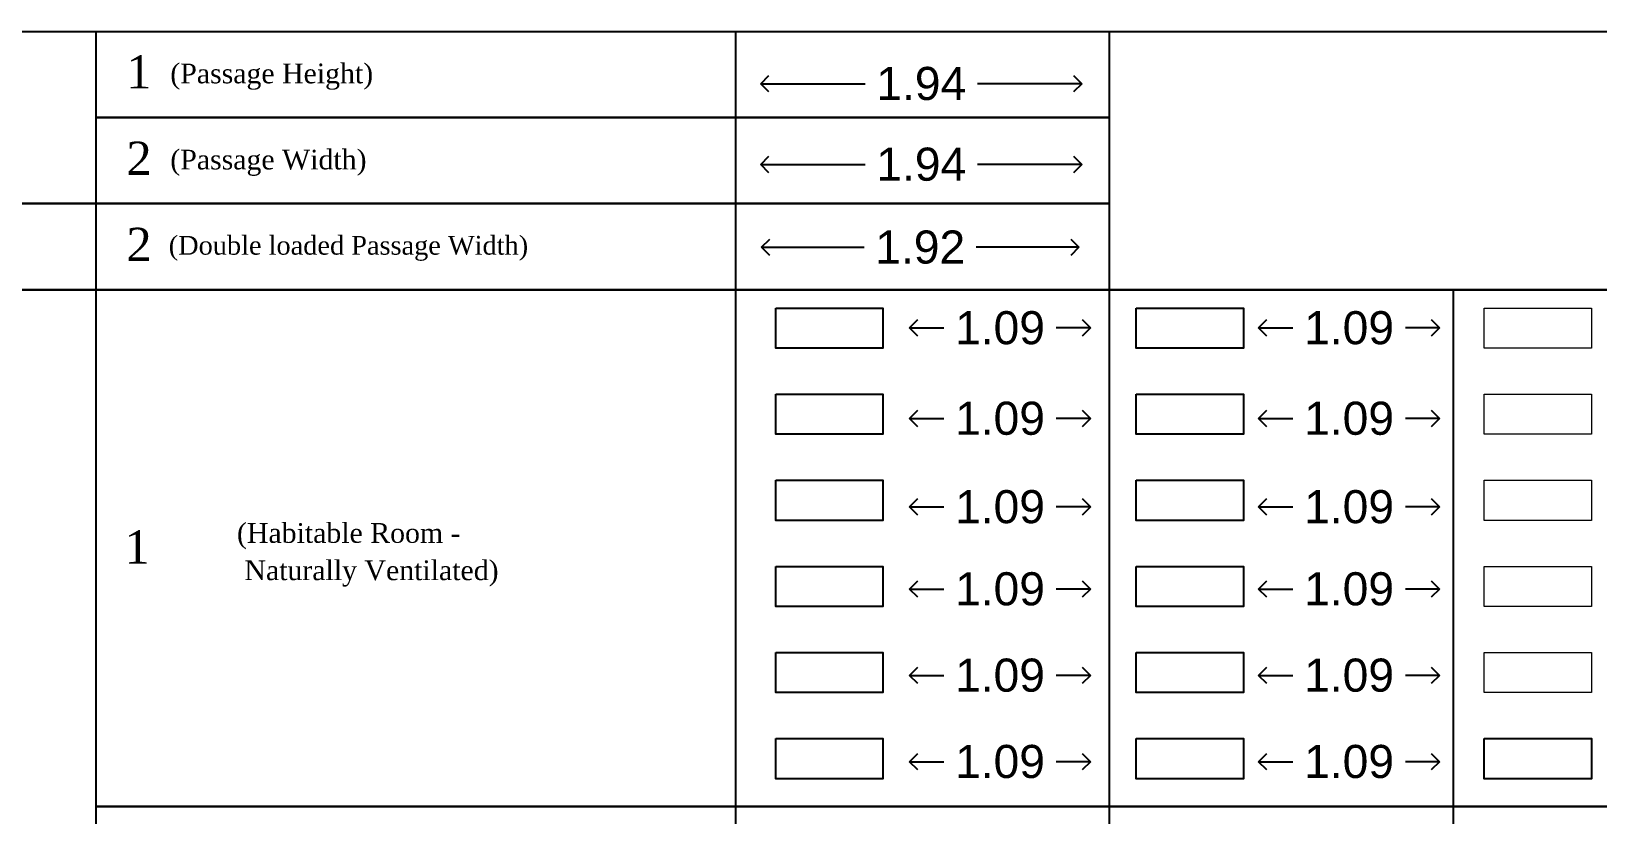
# Model space of a CAD drawing. Header units: millimetres. Extents: x -9481 to -9286, y 28694 to 28853.
# Drawn here: x -9462.12 to -9452.65, y 28761.33 to 28766.07 of the extents above; entities that cross this region are included whole.
import ezdxf

# ---------------------------------------------------------------- set-up
doc = ezdxf.new("R2010")
doc.units = ezdxf.units.MM
doc.header["$PDMODE"] = 34
doc.header["$PDSIZE"] = -15
doc.linetypes.add('CONTINULUS', pattern=[0])
for name, color, linetype, plot in [('BLK_1_FLR_0_REGULAR_ROOM_1', 1, 'Continuous', False), ('BLK_1_FLR_0_REGULAR_ROOM_2', 7, 'Continuous', False), ('BLK_1_FLR_0_REGULAR_ROOM_3', 7, 'Continuous', False), ('BLK_1_FLR_0_REGULAR_ROOM_4', 7, 'Continuous', False), ('BLK_1_FLR_0_REGULAR_ROOM_5', 7, 'Continuous', False), ('BLK_1_FLR_0_REGULAR_ROOM_6', 7, 'Continuous', False), ('BLK_1_FLR_1_REGULAR_ROOM_1', 7, 'Continuous', False), ('BLK_1_FLR_1_REGULAR_ROOM_2', 7, 'Continuous', False), ('BLK_1_FLR_1_REGULAR_ROOM_6', 7, 'Continuous', False), ('BLK_1_FLR_2_REGULAR_ROOM_6', 7, 'Continuous', False), ('PASSAGE', 7, 'Continuous', False)]:
    doc.layers.add(name, color=color, linetype=linetype, plot=plot)
for name, color, linetype in [('BLK_1_FLR_1_REGULAR_ROOM_3', 7, 'Continuous'), ('BLK_1_FLR_1_REGULAR_ROOM_4', 7, 'Continuous'), ('BLK_1_FLR_1_REGULAR_ROOM_5', 7, 'Continuous'), ('PASSAGE_DOUBLELOADED', 7, 'Continuous')]:
    doc.layers.add(name, color=color, linetype=linetype)
for name, color, linetype, lineweight in [('BLK_1_FLR_2_REGULAR_ROOM_1', 7, 'Continuous', 0), ('BLK_1_FLR_2_REGULAR_ROOM_2', 7, 'Continuous', 0), ('BLK_1_FLR_2_REGULAR_ROOM_3', 7, 'Continuous', 0), ('BLK_1_FLR_2_REGULAR_ROOM_4', 7, 'Continuous', 0), ('BLK_1_FLR_2_REGULAR_ROOM_5', 7, 'Continuous', 0), ('PLAN', 7, 'Continuous', 40)]:
    doc.layers.add(name, color=color, linetype=linetype, lineweight=lineweight)
doc.styles.add('Arial', font='arial.ttf', dxfattribs={"height": 0.2})
doc.styles.add('MtXpl_Georgia', font='georgiab.ttf')
doc.styles.add('style2', font='arial.ttf', dxfattribs={"height": 0.3})
doc.dimstyles.new('INT DIM', dxfattribs={"dimtxt": 0.3, "dimasz": 0.1, "dimexe": 0.18, "dimexo": 0.0625, "dimgap": 0.09, "dimtad": 0, "dimzin": 0, "dimdsep": 46, "dimtxsty": 'style2', "dimblk": 'OPEN90', "dimcen": 0.09, "dimse1": 1, "dimse2": 1, "dimclrd": 250, "dimclrt": 256, "dimadec": 0, "dimazin": 0, "dimtfac": 1, "dimtofl": 0, "dimtmove": 0, "dimatfit": 3, "dimfxl": 1, "dimtolj": 1, "dimtzin": 0, "dimlwd": -1, "dimarcsym": 0})

# ---------------------------------------------------------------- blocks, each defined once
blk = doc.blocks.new('_Open90')
at = {"layer": 'PLAN', "color": 0, "lineweight": -2}
for p, q in [((0, 0), (-1, 0)), ((-0.5, 0.5), (0, 0)), ((0, 0), (-0.5, -0.5))]:
    blk.add_line(p, q, dxfattribs=at)
blk = doc.blocks.new('*D44')
at = {"layer": 'Defpoints', "color": 0}
for p in [(-9457.709292, 28765.961982), (-9455.766805, 28765.961982), (-9455.766805, 28765.752699)]:
    blk.add_point(p, dxfattribs=at)
at = {"layer": 'PASSAGE', "color": 250}
for p, q in [((-9457.609292, 28765.752699), (-9457.077748, 28765.752699)), ((-9455.866805, 28765.752699), (-9456.398348, 28765.752699))]:
    blk.add_line(p, q, dxfattribs=at)
at = {"layer": 'PASSAGE', "color": 250, "xscale": 0.1, "yscale": 0.1, "zscale": 0.1, "rotation": 180}
blk.add_blockref('_Open90', (-9457.709292, 28765.752699), dxfattribs=at)
at = {"layer": 'PASSAGE', "color": 250, "xscale": 0.1, "yscale": 0.1, "zscale": 0.1}
blk.add_blockref('_Open90', (-9455.766805, 28765.752699), dxfattribs=at)
at = {"layer": 'PASSAGE', "linetype": 'CONTINULUS', "ltscale": 0.05, "insert": (-9456.738048, 28765.752699), "char_height": 0.2, "attachment_point": 5, "style": 'Arial', "bg_fill": 3, "box_fill_scale": 1.1, "bg_fill_color": 256, "bg_fill_true_color": 13158600, "bg_fill_transparency": 0}
blk.add_mtext('\\A1;1.94', dxfattribs=at)
blk = doc.blocks.new('*D45')
at = {"layer": 'Defpoints', "color": 0}
for p in [(-9457.709292, 28765.473902), (-9455.766805, 28765.473902), (-9455.766805, 28765.264619)]:
    blk.add_point(p, dxfattribs=at)
at = {"layer": 'PASSAGE', "color": 250}
for p, q in [((-9457.609292, 28765.264619), (-9457.077748, 28765.264619)), ((-9455.866805, 28765.264619), (-9456.398348, 28765.264619))]:
    blk.add_line(p, q, dxfattribs=at)
at = {"layer": 'PASSAGE', "color": 250, "xscale": 0.1, "yscale": 0.1, "zscale": 0.1, "rotation": 180}
blk.add_blockref('_Open90', (-9457.709292, 28765.264619), dxfattribs=at)
at = {"layer": 'PASSAGE', "color": 250, "xscale": 0.1, "yscale": 0.1, "zscale": 0.1}
blk.add_blockref('_Open90', (-9455.766805, 28765.264619), dxfattribs=at)
at = {"layer": 'PASSAGE', "linetype": 'CONTINULUS', "ltscale": 0.05, "insert": (-9456.738048, 28765.264619), "char_height": 0.2, "attachment_point": 5, "style": 'Arial', "bg_fill": 3, "box_fill_scale": 1.1, "bg_fill_color": 256, "bg_fill_true_color": 13158600, "bg_fill_transparency": 0}
blk.add_mtext('\\A1;1.94', dxfattribs=at)
blk = doc.blocks.new('*D46')
at = {"layer": 'Defpoints', "color": 0}
for p in [(-9457.704359, 28764.969883), (-9455.784207, 28764.969883), (-9455.784207, 28764.763597)]:
    blk.add_point(p, dxfattribs=at)
at = {"layer": 'PASSAGE_DOUBLELOADED', "color": 250, "ltscale": 0.05}
for p, q in [((-9457.604359, 28764.763597), (-9457.083283, 28764.763597)), ((-9455.884207, 28764.763597), (-9456.405283, 28764.763597))]:
    blk.add_line(p, q, dxfattribs=at)
at = {"layer": 'PASSAGE_DOUBLELOADED', "color": 250, "xscale": 0.1, "yscale": 0.1, "zscale": 0.1, "rotation": 180}
blk.add_blockref('_Open90', (-9457.704359, 28764.763597), dxfattribs=at)
at = {"layer": 'PASSAGE_DOUBLELOADED', "color": 250, "xscale": 0.1, "yscale": 0.1, "zscale": 0.1}
blk.add_blockref('_Open90', (-9455.784207, 28764.763597), dxfattribs=at)
at = {"layer": 'PASSAGE_DOUBLELOADED', "linetype": 'CONTINULUS', "ltscale": 0.05, "insert": (-9456.744283, 28764.763597), "char_height": 0.2, "attachment_point": 5, "style": 'Arial', "bg_fill": 3, "box_fill_scale": 1.1, "bg_fill_color": 256, "bg_fill_true_color": 13158600, "bg_fill_transparency": 0}
blk.add_mtext('\\A1;1.92', dxfattribs=at)
blk = doc.blocks.new('*D47')
at = {"layer": 'BLK_1_FLR_0_REGULAR_ROOM_1', "color": 250, "ltscale": 0.05}
for p, q in [((-9456.709144, 28764.275909), (-9456.601956, 28764.275909)), ((-9455.814168, 28764.275909), (-9455.921356, 28764.275909))]:
    blk.add_line(p, q, dxfattribs=at)
at = {"layer": 'Defpoints', "color": 0}
for p in [(-9456.809144, 28764.395984), (-9455.714168, 28764.395984), (-9455.714168, 28764.275909)]:
    blk.add_point(p, dxfattribs=at)
at = {"layer": 'BLK_1_FLR_0_REGULAR_ROOM_1', "color": 250, "xscale": 0.1, "yscale": 0.1, "zscale": 0.1, "rotation": 180}
blk.add_blockref('_Open90', (-9456.809144, 28764.275909), dxfattribs=at)
at = {"layer": 'BLK_1_FLR_0_REGULAR_ROOM_1', "color": 250, "xscale": 0.1, "yscale": 0.1, "zscale": 0.1}
blk.add_blockref('_Open90', (-9455.714168, 28764.275909), dxfattribs=at)
at = {"layer": 'BLK_1_FLR_0_REGULAR_ROOM_1', "linetype": 'CONTINULUS', "ltscale": 0.05, "insert": (-9456.261656, 28764.275909), "char_height": 0.2, "attachment_point": 5, "style": 'Arial', "bg_fill": 3, "box_fill_scale": 1.1, "bg_fill_color": 256, "bg_fill_true_color": 13158600, "bg_fill_transparency": 0}
blk.add_mtext('\\A1;1.09', dxfattribs=at)
blk = doc.blocks.new('*D48')
at = {"layer": 'BLK_1_FLR_1_REGULAR_ROOM_1', "color": 250}
for p, q in [((-9454.597308, 28764.275909), (-9454.490119, 28764.275909)), ((-9453.702331, 28764.275909), (-9453.809519, 28764.275909))]:
    blk.add_line(p, q, dxfattribs=at)
at = {"layer": 'Defpoints', "color": 0}
for p in [(-9454.697308, 28764.395984), (-9453.602331, 28764.395984), (-9453.602331, 28764.275909)]:
    blk.add_point(p, dxfattribs=at)
at = {"layer": 'BLK_1_FLR_1_REGULAR_ROOM_1', "color": 250, "xscale": 0.1, "yscale": 0.1, "zscale": 0.1, "rotation": 180}
blk.add_blockref('_Open90', (-9454.697308, 28764.275909), dxfattribs=at)
at = {"layer": 'BLK_1_FLR_1_REGULAR_ROOM_1', "color": 250, "xscale": 0.1, "yscale": 0.1, "zscale": 0.1}
blk.add_blockref('_Open90', (-9453.602331, 28764.275909), dxfattribs=at)
at = {"layer": 'BLK_1_FLR_1_REGULAR_ROOM_1', "linetype": 'CONTINULUS', "ltscale": 0.05, "insert": (-9454.149819, 28764.275909), "char_height": 0.2, "attachment_point": 5, "style": 'Arial', "bg_fill": 3, "box_fill_scale": 1.1, "bg_fill_color": 256, "bg_fill_true_color": 13158600, "bg_fill_transparency": 0}
blk.add_mtext('\\A1;1.09', dxfattribs=at)
blk = doc.blocks.new('*D52')
at = {"layer": 'BLK_1_FLR_0_REGULAR_ROOM_2', "color": 250}
for p, q in [((-9456.709144, 28763.728496), (-9456.601956, 28763.728496)), ((-9455.814168, 28763.728496), (-9455.921356, 28763.728496))]:
    blk.add_line(p, q, dxfattribs=at)
at = {"layer": 'Defpoints', "color": 0}
for p in [(-9456.809144, 28763.84857), (-9455.714168, 28763.84857), (-9455.714168, 28763.728496)]:
    blk.add_point(p, dxfattribs=at)
at = {"layer": 'BLK_1_FLR_0_REGULAR_ROOM_2', "color": 250, "xscale": 0.1, "yscale": 0.1, "zscale": 0.1, "rotation": 180}
blk.add_blockref('_Open90', (-9456.809144, 28763.728496), dxfattribs=at)
at = {"layer": 'BLK_1_FLR_0_REGULAR_ROOM_2', "color": 250, "xscale": 0.1, "yscale": 0.1, "zscale": 0.1}
blk.add_blockref('_Open90', (-9455.714168, 28763.728496), dxfattribs=at)
at = {"layer": 'BLK_1_FLR_0_REGULAR_ROOM_2', "linetype": 'CONTINULUS', "ltscale": 0.05, "insert": (-9456.261656, 28763.728496), "char_height": 0.2, "attachment_point": 5, "style": 'Arial', "bg_fill": 3, "box_fill_scale": 1.1, "bg_fill_color": 256, "bg_fill_true_color": 13158600, "bg_fill_transparency": 0}
blk.add_mtext('\\A1;1.09', dxfattribs=at)
blk = doc.blocks.new('*D53')
at = {"layer": 'BLK_1_FLR_1_REGULAR_ROOM_2', "color": 250}
for p, q in [((-9454.597308, 28763.728496), (-9454.490119, 28763.728496)), ((-9453.702331, 28763.728496), (-9453.809519, 28763.728496))]:
    blk.add_line(p, q, dxfattribs=at)
at = {"layer": 'Defpoints', "color": 0}
for p in [(-9454.697308, 28763.84857), (-9453.602331, 28763.84857), (-9453.602331, 28763.728496)]:
    blk.add_point(p, dxfattribs=at)
at = {"layer": 'BLK_1_FLR_1_REGULAR_ROOM_2', "color": 250, "xscale": 0.1, "yscale": 0.1, "zscale": 0.1, "rotation": 180}
blk.add_blockref('_Open90', (-9454.697308, 28763.728496), dxfattribs=at)
at = {"layer": 'BLK_1_FLR_1_REGULAR_ROOM_2', "color": 250, "xscale": 0.1, "yscale": 0.1, "zscale": 0.1}
blk.add_blockref('_Open90', (-9453.602331, 28763.728496), dxfattribs=at)
at = {"layer": 'BLK_1_FLR_1_REGULAR_ROOM_2', "linetype": 'CONTINULUS', "ltscale": 0.05, "insert": (-9454.149819, 28763.728496), "char_height": 0.2, "attachment_point": 5, "style": 'Arial', "bg_fill": 3, "box_fill_scale": 1.1, "bg_fill_color": 256, "bg_fill_true_color": 13158600, "bg_fill_transparency": 0}
blk.add_mtext('\\A1;1.09', dxfattribs=at)
blk = doc.blocks.new('*D57')
at = {"layer": 'BLK_1_FLR_0_REGULAR_ROOM_3', "color": 250}
for p, q in [((-9456.709144, 28763.193845), (-9456.601956, 28763.193845)), ((-9455.814168, 28763.193845), (-9455.921356, 28763.193845))]:
    blk.add_line(p, q, dxfattribs=at)
at = {"layer": 'Defpoints', "color": 0}
for p in [(-9456.809144, 28763.31392), (-9455.714168, 28763.31392), (-9455.714168, 28763.193845)]:
    blk.add_point(p, dxfattribs=at)
at = {"layer": 'BLK_1_FLR_0_REGULAR_ROOM_3', "color": 250, "xscale": 0.1, "yscale": 0.1, "zscale": 0.1, "rotation": 180}
blk.add_blockref('_Open90', (-9456.809144, 28763.193845), dxfattribs=at)
at = {"layer": 'BLK_1_FLR_0_REGULAR_ROOM_3', "color": 250, "xscale": 0.1, "yscale": 0.1, "zscale": 0.1}
blk.add_blockref('_Open90', (-9455.714168, 28763.193845), dxfattribs=at)
at = {"layer": 'BLK_1_FLR_0_REGULAR_ROOM_3', "linetype": 'CONTINULUS', "ltscale": 0.05, "insert": (-9456.261656, 28763.193845), "char_height": 0.2, "attachment_point": 5, "style": 'Arial', "bg_fill": 3, "box_fill_scale": 1.1, "bg_fill_color": 256, "bg_fill_true_color": 13158600, "bg_fill_transparency": 0}
blk.add_mtext('\\A1;1.09', dxfattribs=at)
blk = doc.blocks.new('*D58')
at = {"layer": 'BLK_1_FLR_1_REGULAR_ROOM_3', "color": 250}
for p, q in [((-9454.597308, 28763.193845), (-9454.490119, 28763.193845)), ((-9453.702331, 28763.193845), (-9453.809519, 28763.193845))]:
    blk.add_line(p, q, dxfattribs=at)
at = {"layer": 'Defpoints', "color": 0}
for p in [(-9454.697308, 28763.31392), (-9453.602331, 28763.31392), (-9453.602331, 28763.193845)]:
    blk.add_point(p, dxfattribs=at)
at = {"layer": 'BLK_1_FLR_1_REGULAR_ROOM_3', "color": 250, "xscale": 0.1, "yscale": 0.1, "zscale": 0.1, "rotation": 180}
blk.add_blockref('_Open90', (-9454.697308, 28763.193845), dxfattribs=at)
at = {"layer": 'BLK_1_FLR_1_REGULAR_ROOM_3', "color": 250, "xscale": 0.1, "yscale": 0.1, "zscale": 0.1}
blk.add_blockref('_Open90', (-9453.602331, 28763.193845), dxfattribs=at)
at = {"layer": 'BLK_1_FLR_1_REGULAR_ROOM_3', "linetype": 'CONTINULUS', "ltscale": 0.05, "insert": (-9454.149819, 28763.193845), "char_height": 0.2, "attachment_point": 5, "style": 'Arial', "bg_fill": 3, "box_fill_scale": 1.1, "bg_fill_color": 256, "bg_fill_true_color": 13158600, "bg_fill_transparency": 0}
blk.add_mtext('\\A1;1.09', dxfattribs=at)
blk = doc.blocks.new('*D62')
at = {"layer": 'BLK_1_FLR_0_REGULAR_ROOM_4', "color": 250, "ltscale": 0.75}
for p, q in [((-9456.709144, 28762.697365), (-9456.601956, 28762.697365)), ((-9455.814168, 28762.697365), (-9455.921356, 28762.697365))]:
    blk.add_line(p, q, dxfattribs=at)
at = {"layer": 'Defpoints', "color": 0}
for p in [(-9456.809144, 28762.81744), (-9455.714168, 28762.81744), (-9455.714168, 28762.697365)]:
    blk.add_point(p, dxfattribs=at)
at = {"layer": 'BLK_1_FLR_0_REGULAR_ROOM_4', "color": 250, "xscale": 0.1, "yscale": 0.1, "zscale": 0.1, "rotation": 180}
blk.add_blockref('_Open90', (-9456.809144, 28762.697365), dxfattribs=at)
at = {"layer": 'BLK_1_FLR_0_REGULAR_ROOM_4', "color": 250, "xscale": 0.1, "yscale": 0.1, "zscale": 0.1}
blk.add_blockref('_Open90', (-9455.714168, 28762.697365), dxfattribs=at)
at = {"layer": 'BLK_1_FLR_0_REGULAR_ROOM_4', "linetype": 'CONTINULUS', "ltscale": 0.05, "insert": (-9456.261656, 28762.697365), "char_height": 0.2, "attachment_point": 5, "style": 'Arial', "bg_fill": 3, "box_fill_scale": 1.1, "bg_fill_color": 256, "bg_fill_true_color": 13158600, "bg_fill_transparency": 0}
blk.add_mtext('\\A1;1.09', dxfattribs=at)
blk = doc.blocks.new('*D63')
at = {"layer": 'BLK_1_FLR_1_REGULAR_ROOM_4', "color": 250}
for p, q in [((-9454.597308, 28762.697365), (-9454.490119, 28762.697365)), ((-9453.702331, 28762.697365), (-9453.809519, 28762.697365))]:
    blk.add_line(p, q, dxfattribs=at)
at = {"layer": 'Defpoints', "color": 0}
for p in [(-9454.697308, 28762.81744), (-9453.602331, 28762.81744), (-9453.602331, 28762.697365)]:
    blk.add_point(p, dxfattribs=at)
at = {"layer": 'BLK_1_FLR_1_REGULAR_ROOM_4', "color": 250, "xscale": 0.1, "yscale": 0.1, "zscale": 0.1, "rotation": 180}
blk.add_blockref('_Open90', (-9454.697308, 28762.697365), dxfattribs=at)
at = {"layer": 'BLK_1_FLR_1_REGULAR_ROOM_4', "color": 250, "xscale": 0.1, "yscale": 0.1, "zscale": 0.1}
blk.add_blockref('_Open90', (-9453.602331, 28762.697365), dxfattribs=at)
at = {"layer": 'BLK_1_FLR_1_REGULAR_ROOM_4', "linetype": 'CONTINULUS', "ltscale": 0.05, "insert": (-9454.149819, 28762.697365), "char_height": 0.2, "attachment_point": 5, "style": 'Arial', "bg_fill": 3, "box_fill_scale": 1.1, "bg_fill_color": 256, "bg_fill_true_color": 13158600, "bg_fill_transparency": 0}
blk.add_mtext('\\A1;1.09', dxfattribs=at)
blk = doc.blocks.new('*D67')
at = {"layer": 'BLK_1_FLR_0_REGULAR_ROOM_5', "color": 250}
for p, q in [((-9456.709144, 28762.175419), (-9456.601956, 28762.175419)), ((-9455.814168, 28762.175419), (-9455.921356, 28762.175419))]:
    blk.add_line(p, q, dxfattribs=at)
at = {"layer": 'Defpoints', "color": 0}
for p in [(-9456.809144, 28762.295493), (-9455.714168, 28762.295493), (-9455.714168, 28762.175419)]:
    blk.add_point(p, dxfattribs=at)
at = {"layer": 'BLK_1_FLR_0_REGULAR_ROOM_5', "color": 250, "xscale": 0.1, "yscale": 0.1, "zscale": 0.1, "rotation": 180}
blk.add_blockref('_Open90', (-9456.809144, 28762.175419), dxfattribs=at)
at = {"layer": 'BLK_1_FLR_0_REGULAR_ROOM_5', "color": 250, "xscale": 0.1, "yscale": 0.1, "zscale": 0.1}
blk.add_blockref('_Open90', (-9455.714168, 28762.175419), dxfattribs=at)
at = {"layer": 'BLK_1_FLR_0_REGULAR_ROOM_5', "linetype": 'CONTINULUS', "ltscale": 0.05, "insert": (-9456.261656, 28762.175419), "char_height": 0.2, "attachment_point": 5, "style": 'Arial', "bg_fill": 3, "box_fill_scale": 1.1, "bg_fill_color": 256, "bg_fill_true_color": 13158600, "bg_fill_transparency": 0}
blk.add_mtext('\\A1;1.09', dxfattribs=at)
blk = doc.blocks.new('*D68')
at = {"layer": 'BLK_1_FLR_1_REGULAR_ROOM_5', "color": 250}
for p, q in [((-9454.597308, 28762.175419), (-9454.490119, 28762.175419)), ((-9453.702331, 28762.175419), (-9453.809519, 28762.175419))]:
    blk.add_line(p, q, dxfattribs=at)
at = {"layer": 'Defpoints', "color": 0}
for p in [(-9454.697308, 28762.295493), (-9453.602331, 28762.295493), (-9453.602331, 28762.175419)]:
    blk.add_point(p, dxfattribs=at)
at = {"layer": 'BLK_1_FLR_1_REGULAR_ROOM_5', "color": 250, "xscale": 0.1, "yscale": 0.1, "zscale": 0.1, "rotation": 180}
blk.add_blockref('_Open90', (-9454.697308, 28762.175419), dxfattribs=at)
at = {"layer": 'BLK_1_FLR_1_REGULAR_ROOM_5', "color": 250, "xscale": 0.1, "yscale": 0.1, "zscale": 0.1}
blk.add_blockref('_Open90', (-9453.602331, 28762.175419), dxfattribs=at)
at = {"layer": 'BLK_1_FLR_1_REGULAR_ROOM_5', "linetype": 'CONTINULUS', "ltscale": 0.05, "insert": (-9454.149819, 28762.175419), "char_height": 0.2, "attachment_point": 5, "style": 'Arial', "bg_fill": 3, "box_fill_scale": 1.1, "bg_fill_color": 256, "bg_fill_true_color": 13158600, "bg_fill_transparency": 0}
blk.add_mtext('\\A1;1.09', dxfattribs=at)
blk = doc.blocks.new('*D72')
at = {"layer": 'BLK_1_FLR_0_REGULAR_ROOM_6', "color": 250}
for p, q in [((-9456.709144, 28761.653501), (-9456.601956, 28761.653501)), ((-9455.814168, 28761.653501), (-9455.921356, 28761.653501))]:
    blk.add_line(p, q, dxfattribs=at)
at = {"layer": 'Defpoints', "color": 0}
for p in [(-9456.809144, 28761.773576), (-9455.714168, 28761.773576), (-9455.714168, 28761.653501)]:
    blk.add_point(p, dxfattribs=at)
at = {"layer": 'BLK_1_FLR_0_REGULAR_ROOM_6', "color": 250, "xscale": 0.1, "yscale": 0.1, "zscale": 0.1, "rotation": 180}
blk.add_blockref('_Open90', (-9456.809144, 28761.653501), dxfattribs=at)
at = {"layer": 'BLK_1_FLR_0_REGULAR_ROOM_6', "color": 250, "xscale": 0.1, "yscale": 0.1, "zscale": 0.1}
blk.add_blockref('_Open90', (-9455.714168, 28761.653501), dxfattribs=at)
at = {"layer": 'BLK_1_FLR_0_REGULAR_ROOM_6', "linetype": 'CONTINULUS', "ltscale": 0.05, "insert": (-9456.261656, 28761.653501), "char_height": 0.2, "attachment_point": 5, "style": 'Arial', "bg_fill": 3, "box_fill_scale": 1.1, "bg_fill_color": 256, "bg_fill_true_color": 13158600, "bg_fill_transparency": 0}
blk.add_mtext('\\A1;1.09', dxfattribs=at)
blk = doc.blocks.new('*D73')
at = {"layer": 'BLK_1_FLR_1_REGULAR_ROOM_6', "color": 250}
for p, q in [((-9454.597308, 28761.653501), (-9454.490119, 28761.653501)), ((-9453.702331, 28761.653501), (-9453.809519, 28761.653501))]:
    blk.add_line(p, q, dxfattribs=at)
at = {"layer": 'Defpoints', "color": 0}
for p in [(-9454.697308, 28761.773576), (-9453.602331, 28761.773576), (-9453.602331, 28761.653501)]:
    blk.add_point(p, dxfattribs=at)
at = {"layer": 'BLK_1_FLR_1_REGULAR_ROOM_6', "color": 250, "xscale": 0.1, "yscale": 0.1, "zscale": 0.1, "rotation": 180}
blk.add_blockref('_Open90', (-9454.697308, 28761.653501), dxfattribs=at)
at = {"layer": 'BLK_1_FLR_1_REGULAR_ROOM_6', "color": 250, "xscale": 0.1, "yscale": 0.1, "zscale": 0.1}
blk.add_blockref('_Open90', (-9453.602331, 28761.653501), dxfattribs=at)
at = {"layer": 'BLK_1_FLR_1_REGULAR_ROOM_6', "linetype": 'CONTINULUS', "ltscale": 0.05, "insert": (-9454.149819, 28761.653501), "char_height": 0.2, "attachment_point": 5, "style": 'Arial', "bg_fill": 3, "box_fill_scale": 1.1, "bg_fill_color": 256, "bg_fill_true_color": 13158600, "bg_fill_transparency": 0}
blk.add_mtext('\\A1;1.09', dxfattribs=at)

msp = doc.modelspace()

# ---------------------------------------------------------------- linework, layer by layer
for p, q in [((-9461.731845, 28766.069052), (-9461.731845, 28765.546902)), ((-9457.862239, 28766.069052), (-9457.862239, 28765.548405)), ((-9455.60159, 28766.069052), (-9455.60159, 28765.548405)), ((-9461.731845, 28765.548405), (-9461.731845, 28765.026255)), ((-9457.862239, 28765.548405), (-9457.862239, 28765.027759)), ((-9455.60159, 28765.548405), (-9455.60159, 28765.027759)), ((-9461.731845, 28765.027759), (-9461.731845, 28764.505608)), ((-9457.862239, 28765.027759), (-9457.862239, 28764.507112)), ((-9455.60159, 28765.027759), (-9455.60159, 28764.507112)), ((-9461.731845, 28764.507112), (-9461.731845, 28761.38323)), ((-9457.862239, 28764.507112), (-9457.862239, 28763.986465)), ((-9455.60159, 28764.507112), (-9455.60159, 28763.986465)), ((-9453.52083, 28764.507112), (-9453.52083, 28763.986465)), ((-9457.862239, 28763.986465), (-9457.862239, 28763.465818)), ((-9455.60159, 28763.986465), (-9455.60159, 28761.38323)), ((-9453.52083, 28763.986465), (-9453.52083, 28761.38323)), ((-9457.862239, 28763.465818), (-9457.862239, 28762.945171)), ((-9457.862239, 28762.945171), (-9457.862239, 28762.424524)), ((-9457.862239, 28762.424524), (-9457.862239, 28761.903877)), ((-9457.862239, 28761.903877), (-9457.862239, 28761.38323)), ((-9461.731845, 28761.38323), (-9461.731845, 28758.259349)), ((-9457.862239, 28761.38323), (-9457.862239, 28760.862583)), ((-9455.60159, 28761.38323), (-9455.60159, 28760.862583)), ((-9453.52083, 28761.38323), (-9453.52083, 28760.862583))]:
    msp.add_line(p, q)
for points in [[(-9481.2579, 28765.548405), (-9481.2579, 28766.069052), (-9442.229952, 28766.069052), (-9442.229952, 28765.548405)], [(-9461.731845, 28765.548405), (-9455.60159, 28765.548405)], [(-9455.60159, 28765.548405), (-9461.731845, 28765.548405)], [(-9442.229952, 28765.027759), (-9442.229952, 28764.507112), (-9481.2579, 28764.507112), (-9481.2579, 28765.027759), (-9481.2579, 28765.027759)], [(-9470.864214, 28765.027759), (-9455.60159, 28765.027759)], [(-9455.60159, 28765.027759), (-9470.864214, 28765.027759)], [(-9481.2579, 28763.986465), (-9481.2579, 28764.507112), (-9442.229952, 28764.507112), (-9442.229952, 28763.986465)], [(-9442.229952, 28763.986465), (-9442.229952, 28761.38323), (-9461.731845, 28761.38323)], [(-9461.731845, 28761.38323), (-9442.229952, 28761.38323), (-9442.229952, 28760.862583)]]:
    msp.add_lwpolyline(points)
at = {"layer": 'BLK_1_FLR_0_REGULAR_ROOM_1', "color": 1, "linetype": 'CONTINULUS', "ltscale": 0.05}
msp.add_lwpolyline([(-9457.618919, 28764.395984), (-9456.969738, 28764.395984), (-9456.969738, 28764.153834), (-9457.618919, 28764.153834)], close=True, dxfattribs=at)
at = {"layer": 'BLK_1_FLR_0_REGULAR_ROOM_2', "color": 1}
msp.add_lwpolyline([(-9457.618919, 28763.875337), (-9456.969738, 28763.875337), (-9456.969738, 28763.633187), (-9457.618919, 28763.633187)], close=True, dxfattribs=at)
at = {"layer": 'BLK_1_FLR_0_REGULAR_ROOM_3', "color": 1}
msp.add_lwpolyline([(-9457.618919, 28763.35469), (-9456.969738, 28763.35469), (-9456.969738, 28763.112541), (-9457.618919, 28763.112541)], close=True, dxfattribs=at)
at = {"layer": 'BLK_1_FLR_0_REGULAR_ROOM_4', "color": 1, "ltscale": 0.75}
msp.add_lwpolyline([(-9457.618919, 28762.834043), (-9456.969738, 28762.834043), (-9456.969738, 28762.591894), (-9457.618919, 28762.591894)], close=True, dxfattribs=at)
at = {"layer": 'BLK_1_FLR_0_REGULAR_ROOM_5', "color": 1}
msp.add_lwpolyline([(-9457.618919, 28762.313396), (-9456.969738, 28762.313396), (-9456.969738, 28762.071247), (-9457.618919, 28762.071247)], close=True, dxfattribs=at)
at = {"layer": 'BLK_1_FLR_0_REGULAR_ROOM_6', "color": 1}
msp.add_lwpolyline([(-9457.618919, 28761.792749), (-9456.969738, 28761.792749), (-9456.969738, 28761.5506), (-9457.618919, 28761.5506)], close=True, dxfattribs=at)
at = {"layer": 'BLK_1_FLR_1_REGULAR_ROOM_1', "color": 1}
msp.add_lwpolyline([(-9455.438089, 28764.395984), (-9454.788908, 28764.395984), (-9454.788908, 28764.153834), (-9455.438089, 28764.153834)], close=True, dxfattribs=at)
at = {"layer": 'BLK_1_FLR_1_REGULAR_ROOM_2', "color": 1}
msp.add_lwpolyline([(-9455.438089, 28763.875337), (-9454.788908, 28763.875337), (-9454.788908, 28763.633187), (-9455.438089, 28763.633187)], close=True, dxfattribs=at)
at = {"layer": 'BLK_1_FLR_1_REGULAR_ROOM_3', "color": 1}
msp.add_lwpolyline([(-9455.438089, 28763.35469), (-9454.788908, 28763.35469), (-9454.788908, 28763.112541), (-9455.438089, 28763.112541)], close=True, dxfattribs=at)
at = {"layer": 'BLK_1_FLR_1_REGULAR_ROOM_4', "color": 1}
msp.add_lwpolyline([(-9455.438089, 28762.834043), (-9454.788908, 28762.834043), (-9454.788908, 28762.591894), (-9455.438089, 28762.591894)], close=True, dxfattribs=at)
at = {"layer": 'BLK_1_FLR_1_REGULAR_ROOM_5', "color": 1}
msp.add_lwpolyline([(-9455.438089, 28762.313396), (-9454.788908, 28762.313396), (-9454.788908, 28762.071247), (-9455.438089, 28762.071247)], close=True, dxfattribs=at)
at = {"layer": 'BLK_1_FLR_1_REGULAR_ROOM_6', "color": 1}
msp.add_lwpolyline([(-9455.438089, 28761.792749), (-9454.788908, 28761.792749), (-9454.788908, 28761.5506), (-9455.438089, 28761.5506)], close=True, dxfattribs=at)
at = {"layer": 'BLK_1_FLR_2_REGULAR_ROOM_1', "color": 1}
msp.add_lwpolyline([(-9453.331628, 28764.395984), (-9452.682447, 28764.395984), (-9452.682447, 28764.153834), (-9453.331628, 28764.153834)], close=True, dxfattribs=at)
at = {"layer": 'BLK_1_FLR_2_REGULAR_ROOM_2', "color": 1}
msp.add_lwpolyline([(-9453.331628, 28763.875337), (-9452.682447, 28763.875337), (-9452.682447, 28763.633187), (-9453.331628, 28763.633187)], close=True, dxfattribs=at)
at = {"layer": 'BLK_1_FLR_2_REGULAR_ROOM_3', "color": 1}
msp.add_lwpolyline([(-9453.331628, 28763.35469), (-9452.682447, 28763.35469), (-9452.682447, 28763.112541), (-9453.331628, 28763.112541)], close=True, dxfattribs=at)
at = {"layer": 'BLK_1_FLR_2_REGULAR_ROOM_4', "color": 1}
msp.add_lwpolyline([(-9453.331628, 28762.834043), (-9452.682447, 28762.834043), (-9452.682447, 28762.591894), (-9453.331628, 28762.591894)], close=True, dxfattribs=at)
at = {"layer": 'BLK_1_FLR_2_REGULAR_ROOM_5', "color": 1}
msp.add_lwpolyline([(-9453.331628, 28762.313396), (-9452.682447, 28762.313396), (-9452.682447, 28762.071247), (-9453.331628, 28762.071247)], close=True, dxfattribs=at)
at = {"layer": 'BLK_1_FLR_2_REGULAR_ROOM_6', "color": 1}
msp.add_lwpolyline([(-9453.331628, 28761.792749), (-9452.682447, 28761.792749), (-9452.682447, 28761.5506), (-9453.331628, 28761.5506)], close=True, dxfattribs=at)

# ---------------------------------------------------------------- texts
at = {"linetype": 'CONTINULUS', "style": 'MtXpl_Georgia'}
for s, height, p in [('1', 0.201222, (-9461.547297, 28765.723972)), ('(Passage Height)', 0.119406, (-9461.281274, 28765.754888)), ('2', 0.201222, (-9461.546318, 28765.201071)), ('(Passage Width)', 0.119406, (-9461.281274, 28765.234241)), ('2', 0.201222, (-9461.546318, 28764.680424)), ('(Double loaded Passage Width)', 0.113436, (-9461.290708, 28764.718826)), ('1', 0.201222, (-9461.558399, 28762.851034)), ('(Habitable Room -', 0.119406, (-9460.877842, 28762.976611)), (' Naturally Ventilated)', 0.119406, (-9460.877842, 28762.751003))]:
    msp.add_text(s, height=height, dxfattribs=at).set_placement(p)

# ---------------------------------------------------------------- dimensions: what is measured, and where the dimension line sits
at = {"layer": 'PASSAGE', "color": 2}
dim = msp.add_linear_dim(base=(-9455.766805, 28765.264619), p1=(-9457.709292, 28765.473902), p2=(-9455.766805, 28765.473902), dimstyle='INT DIM', override={"dimtxt": 0.2, "dimtxsty": 'Arial', "dimfxl": 0.125, "dimtfill": 1, "dimtfillclr": 7, "dimarcsym": 1}, dxfattribs=at)
dim.commit()
dim.dimension.update_dxf_attribs({"geometry": '*D45', "text_midpoint": (-9456.738048, 28765.264619)})

# ---------------------------------------------------------------- next in the draw order: dimensions: what is measured, and where the dimension line sits
at = {"layer": 'BLK_1_FLR_0_REGULAR_ROOM_1', "color": 1, "linetype": 'CONTINULUS', "ltscale": 0.05}
dim = msp.add_linear_dim(base=(-9455.714168, 28764.275909), p1=(-9456.809144, 28764.395984), p2=(-9455.714168, 28764.395984), dimstyle='INT DIM', override={"dimtxt": 0.2, "dimtxsty": 'Arial', "dimfxl": 0.125, "dimtfill": 1, "dimtfillclr": 7, "dimarcsym": 1}, dxfattribs=at)
dim.commit()
dim.dimension.update_dxf_attribs({"geometry": '*D47', "text_midpoint": (-9456.261656, 28764.275909)})
at = {"layer": 'BLK_1_FLR_0_REGULAR_ROOM_2', "color": 1}
dim = msp.add_linear_dim(base=(-9455.714168, 28763.728496), p1=(-9456.809144, 28763.84857), p2=(-9455.714168, 28763.84857), dimstyle='INT DIM', override={"dimtxt": 0.2, "dimtxsty": 'Arial', "dimfxl": 0.125, "dimtfill": 1, "dimtfillclr": 7, "dimarcsym": 1}, dxfattribs=at)
dim.commit()
dim.dimension.update_dxf_attribs({"geometry": '*D52', "text_midpoint": (-9456.261656, 28763.728496)})
at = {"layer": 'BLK_1_FLR_0_REGULAR_ROOM_3', "color": 1}
dim = msp.add_linear_dim(base=(-9455.714168, 28763.193845), p1=(-9456.809144, 28763.31392), p2=(-9455.714168, 28763.31392), dimstyle='INT DIM', override={"dimtxt": 0.2, "dimtxsty": 'Arial', "dimfxl": 0.125, "dimtfill": 1, "dimtfillclr": 7, "dimarcsym": 1}, dxfattribs=at)
dim.commit()
dim.dimension.update_dxf_attribs({"geometry": '*D57', "text_midpoint": (-9456.261656, 28763.193845)})
at = {"layer": 'BLK_1_FLR_0_REGULAR_ROOM_4', "color": 1, "ltscale": 0.75}
dim = msp.add_linear_dim(base=(-9455.714168, 28762.697365), p1=(-9456.809144, 28762.81744), p2=(-9455.714168, 28762.81744), dimstyle='INT DIM', override={"dimtxt": 0.2, "dimtxsty": 'Arial', "dimfxl": 0.125, "dimtfill": 1, "dimtfillclr": 7, "dimarcsym": 1}, dxfattribs=at)
dim.commit()
dim.dimension.update_dxf_attribs({"geometry": '*D62', "text_midpoint": (-9456.261656, 28762.697365)})
at = {"layer": 'BLK_1_FLR_0_REGULAR_ROOM_5', "color": 1}
dim = msp.add_linear_dim(base=(-9455.714168, 28762.175419), p1=(-9456.809144, 28762.295493), p2=(-9455.714168, 28762.295493), dimstyle='INT DIM', override={"dimtxt": 0.2, "dimtxsty": 'Arial', "dimfxl": 0.125, "dimtfill": 1, "dimtfillclr": 7, "dimarcsym": 1}, dxfattribs=at)
dim.commit()
dim.dimension.update_dxf_attribs({"geometry": '*D67', "text_midpoint": (-9456.261656, 28762.175419)})
at = {"layer": 'BLK_1_FLR_0_REGULAR_ROOM_6', "color": 1}
dim = msp.add_linear_dim(base=(-9455.714168, 28761.653501), p1=(-9456.809144, 28761.773576), p2=(-9455.714168, 28761.773576), dimstyle='INT DIM', override={"dimtxt": 0.2, "dimtxsty": 'Arial', "dimfxl": 0.125, "dimtfill": 1, "dimtfillclr": 7, "dimarcsym": 1}, dxfattribs=at)
dim.commit()
dim.dimension.update_dxf_attribs({"geometry": '*D72', "text_midpoint": (-9456.261656, 28761.653501)})
at = {"layer": 'BLK_1_FLR_1_REGULAR_ROOM_1', "color": 1}
dim = msp.add_linear_dim(base=(-9453.602331, 28764.275909), p1=(-9454.697308, 28764.395984), p2=(-9453.602331, 28764.395984), dimstyle='INT DIM', override={"dimtxt": 0.2, "dimtxsty": 'Arial', "dimfxl": 0.125, "dimtfill": 1, "dimtfillclr": 7, "dimarcsym": 1}, dxfattribs=at)
dim.commit()
dim.dimension.update_dxf_attribs({"geometry": '*D48', "text_midpoint": (-9454.149819, 28764.275909)})
at = {"layer": 'BLK_1_FLR_1_REGULAR_ROOM_2', "color": 1}
dim = msp.add_linear_dim(base=(-9453.602331, 28763.728496), p1=(-9454.697308, 28763.84857), p2=(-9453.602331, 28763.84857), dimstyle='INT DIM', override={"dimtxt": 0.2, "dimtxsty": 'Arial', "dimfxl": 0.125, "dimtfill": 1, "dimtfillclr": 7, "dimarcsym": 1}, dxfattribs=at)
dim.commit()
dim.dimension.update_dxf_attribs({"geometry": '*D53', "text_midpoint": (-9454.149819, 28763.728496)})
at = {"layer": 'BLK_1_FLR_1_REGULAR_ROOM_3', "color": 1}
dim = msp.add_linear_dim(base=(-9453.602331, 28763.193845), p1=(-9454.697308, 28763.31392), p2=(-9453.602331, 28763.31392), dimstyle='INT DIM', override={"dimtxt": 0.2, "dimtxsty": 'Arial', "dimfxl": 0.125, "dimtfill": 1, "dimtfillclr": 7, "dimarcsym": 1}, dxfattribs=at)
dim.commit()
dim.dimension.update_dxf_attribs({"geometry": '*D58', "text_midpoint": (-9454.149819, 28763.193845)})
at = {"layer": 'BLK_1_FLR_1_REGULAR_ROOM_4', "color": 1}
dim = msp.add_linear_dim(base=(-9453.602331, 28762.697365), p1=(-9454.697308, 28762.81744), p2=(-9453.602331, 28762.81744), dimstyle='INT DIM', override={"dimtxt": 0.2, "dimtxsty": 'Arial', "dimfxl": 0.125, "dimtfill": 1, "dimtfillclr": 7, "dimarcsym": 1}, dxfattribs=at)
dim.commit()
dim.dimension.update_dxf_attribs({"geometry": '*D63', "text_midpoint": (-9454.149819, 28762.697365)})
at = {"layer": 'BLK_1_FLR_1_REGULAR_ROOM_5', "color": 1}
dim = msp.add_linear_dim(base=(-9453.602331, 28762.175419), p1=(-9454.697308, 28762.295493), p2=(-9453.602331, 28762.295493), dimstyle='INT DIM', override={"dimtxt": 0.2, "dimtxsty": 'Arial', "dimfxl": 0.125, "dimtfill": 1, "dimtfillclr": 7, "dimarcsym": 1}, dxfattribs=at)
dim.commit()
dim.dimension.update_dxf_attribs({"geometry": '*D68', "text_midpoint": (-9454.149819, 28762.175419)})
at = {"layer": 'BLK_1_FLR_1_REGULAR_ROOM_6', "color": 1}
dim = msp.add_linear_dim(base=(-9453.602331, 28761.653501), p1=(-9454.697308, 28761.773576), p2=(-9453.602331, 28761.773576), dimstyle='INT DIM', override={"dimtxt": 0.2, "dimtxsty": 'Arial', "dimfxl": 0.125, "dimtfill": 1, "dimtfillclr": 7, "dimarcsym": 1}, dxfattribs=at)
dim.commit()
dim.dimension.update_dxf_attribs({"geometry": '*D73', "text_midpoint": (-9454.149819, 28761.653501)})
at = {"layer": 'PASSAGE', "color": 1}
dim = msp.add_linear_dim(base=(-9455.766805, 28765.752699), p1=(-9457.709292, 28765.961982), p2=(-9455.766805, 28765.961982), dimstyle='INT DIM', override={"dimtxt": 0.2, "dimtxsty": 'Arial', "dimfxl": 0.125, "dimtfill": 1, "dimtfillclr": 7, "dimarcsym": 1}, dxfattribs=at)
dim.commit()
dim.dimension.update_dxf_attribs({"geometry": '*D44', "text_midpoint": (-9456.738048, 28765.752699)})
at = {"layer": 'PASSAGE_DOUBLELOADED', "color": 2, "linetype": 'CONTINULUS', "ltscale": 0.05}
dim = msp.add_linear_dim(base=(-9455.784207, 28764.763597), p1=(-9457.704359, 28764.969883), p2=(-9455.784207, 28764.969883), dimstyle='INT DIM', override={"dimtxt": 0.2, "dimtxsty": 'Arial', "dimfxl": 0.125, "dimtfill": 1, "dimtfillclr": 7, "dimarcsym": 1}, dxfattribs=at)
dim.commit()
dim.dimension.update_dxf_attribs({"geometry": '*D46', "text_midpoint": (-9456.744283, 28764.763597)})

doc.saveas('drawing.dxf')
